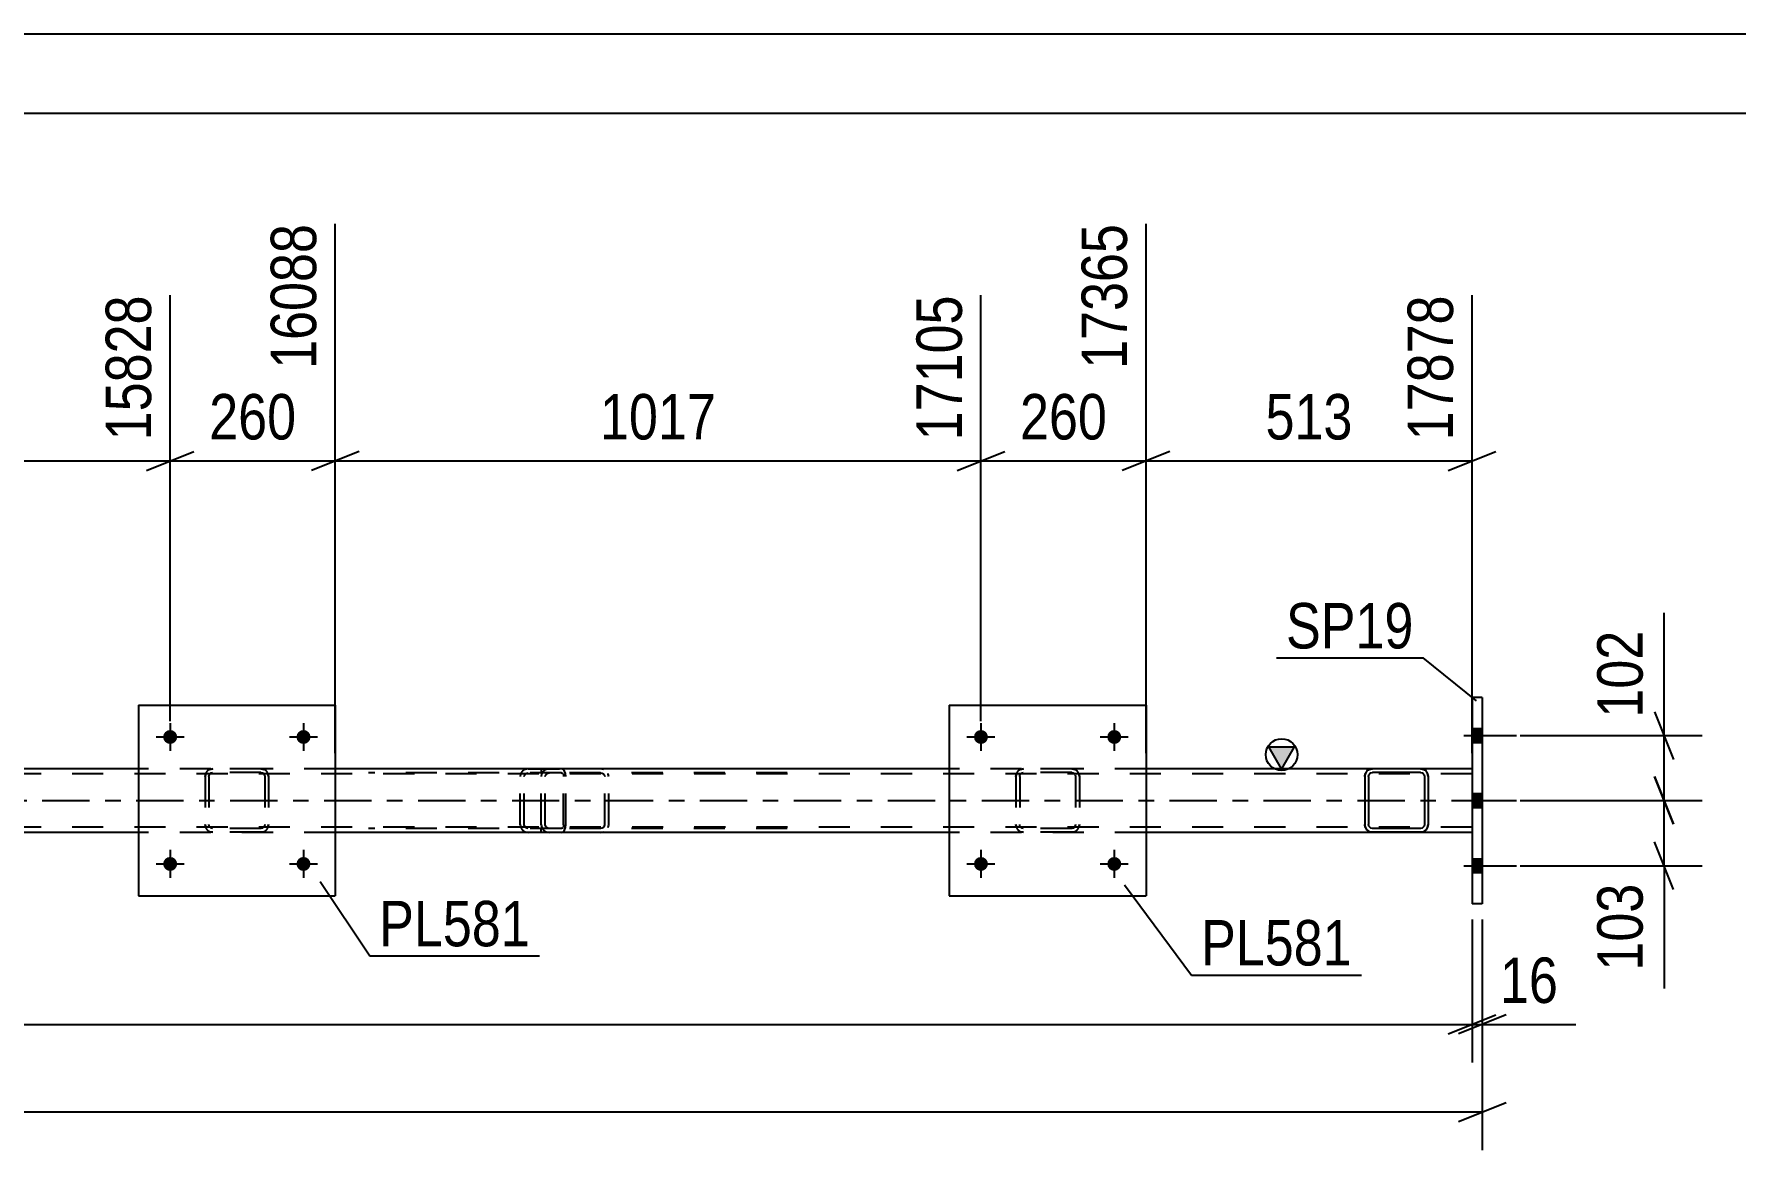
# Model space of a CAD drawing. Header units: millimetres. Extents: x 0 to 841, y 0 to 594.
# Drawn here: x 674.3 to 781.5, y 523.7 to 594 of the extents above; entities that cross this region are included whole.
import ezdxf

# ---------------------------------------------------------------- set-up
doc = ezdxf.new("R2010")
doc.units = ezdxf.units.MM
doc.linetypes.add('DXK_LINE_DOT2', pattern=[3.9198, 1.9599, -1.9599])
doc.linetypes.add('DXK_LINE_DOT3', pattern=[5.9187, 2.979, -0.9799, 0.9799, -0.9799])
doc.styles.add('Arial Narrow', font='ARIALN.TTF', dxfattribs={"height": 0.2})

# ---------------------------------------------------------------- blocks, each defined once
blk = doc.blocks.new('Unknown-303386140-1133')
at = {"color": 5, "linetype": 'Continuous'}
for p, q in [((841, 594), (0, 594)), ((836, 589), (5, 589))]:
    blk.add_line(p, q, dxfattribs=at)
blk = doc.blocks.new('Part-303386140-7383 - 4491')
at = {"color": 2, "linetype": 'Continuous'}
for p, q in [((731.94, 551.7), (731.94, 539.7)), ((731.94, 551.7), (744.34, 551.7)), ((744.34, 551.7), (744.34, 539.7)), ((731.94, 539.7), (744.34, 539.7))]:
    blk.add_line(p, q, dxfattribs=at)
blk = doc.blocks.new('Bolt-303386140-4571 - 4491')
at = {"linetype": 'Continuous'}
for points in [[(765.52, 549.35), (765.52, 550.23), (764.88, 550.23), (764.88, 549.35)], [(765.52, 549.35), (765.52, 550.23), (764.88, 550.23), (764.88, 549.35)], [(765.52, 549.35), (765.52, 550.23), (764.88, 550.23), (764.88, 549.35)], [(765.52, 545.25), (765.52, 546.13), (764.88, 546.13), (764.88, 545.25)], [(765.52, 545.25), (765.52, 546.13), (764.88, 546.13), (764.88, 545.25)], [(765.52, 541.15), (765.52, 542.03), (764.88, 542.03), (764.88, 541.15)], [(765.52, 541.15), (765.52, 542.03), (764.88, 542.03), (764.88, 541.15)], [(765.52, 541.15), (765.52, 542.03), (764.88, 542.03), (764.88, 541.15)]]:
    blk.add_hatch(color=1, dxfattribs=at).paths.add_polyline_path(points)
at = {"color": 1, "linetype": 'Continuous'}
for p, q in [((764.88, 550.23), (765.52, 550.23)), ((764.88, 550.23), (765.52, 550.23)), ((764.88, 550.23), (765.52, 550.23)), ((764.36, 549.79), (767.68, 549.79)), ((764.36, 549.79), (767.68, 549.79)), ((764.36, 549.79), (767.68, 549.79)), ((764.88, 549.35), (765.52, 549.35)), ((764.88, 549.35), (765.52, 549.35)), ((764.88, 549.35), (765.52, 549.35)), ((764.88, 546.13), (765.52, 546.13)), ((764.88, 546.13), (765.52, 546.13)), ((764.36, 545.69), (767.68, 545.69)), ((764.36, 545.69), (767.68, 545.69)), ((764.88, 545.25), (765.52, 545.25)), ((764.88, 545.25), (765.52, 545.25)), ((764.36, 541.59), (767.68, 541.59)), ((764.36, 541.59), (767.68, 541.59)), ((764.36, 541.59), (767.68, 541.59)), ((764.88, 542.03), (765.52, 542.03)), ((764.88, 542.03), (765.52, 542.03)), ((764.88, 542.03), (765.52, 542.03)), ((764.88, 541.15), (765.52, 541.15)), ((764.88, 541.15), (765.52, 541.15)), ((764.88, 541.15), (765.52, 541.15))]:
    blk.add_line(p, q, dxfattribs=at)
blk = doc.blocks.new('Part-303386140-7380 - 4491')
at = {"color": 7, "linetype": 'DXK_LINE_DOT2'}
for p, q in [((685.06, 547.22), (685.1, 547.4)), ((685.1, 547.4), (685.06, 547.22)), ((685.06, 547.22), (685.06, 544.18)), ((685.3, 547.22), (685.32, 547.31)), ((685.3, 547.22), (685.3, 544.18)), ((685.32, 547.31), (685.37, 547.39)), ((685.36, 547.66), (685.54, 547.7)), ((685.54, 547.7), (685.36, 547.66)), ((685.37, 547.39), (685.45, 547.44)), ((685.45, 547.44), (685.54, 547.46)), ((688.58, 547.7), (685.54, 547.7)), ((688.58, 547.46), (685.54, 547.46)), ((688.58, 547.7), (688.76, 547.66)), ((688.76, 547.66), (688.58, 547.7)), ((688.58, 547.46), (688.67, 547.44)), ((688.67, 547.44), (688.75, 547.39)), ((688.75, 547.39), (688.8, 547.31)), ((688.8, 547.31), (688.82, 547.22)), ((688.82, 547.22), (688.82, 544.18)), ((689.02, 547.4), (689.06, 547.22)), ((689.06, 547.22), (689.02, 547.4)), ((689.06, 547.22), (689.06, 544.18)), ((685.1, 543.99), (685.06, 544.18)), ((685.06, 544.18), (685.1, 543.99)), ((685.32, 544.08), (685.3, 544.18)), ((685.37, 544.01), (685.32, 544.08)), ((685.54, 543.7), (685.36, 543.73)), ((685.36, 543.73), (685.54, 543.7)), ((685.45, 543.95), (685.37, 544.01)), ((685.54, 543.94), (685.45, 543.95)), ((688.58, 543.94), (685.54, 543.94)), ((688.58, 543.7), (685.54, 543.7)), ((688.67, 543.95), (688.58, 543.94)), ((688.76, 543.73), (688.58, 543.7)), ((688.58, 543.7), (688.76, 543.73)), ((688.75, 544.01), (688.67, 543.95)), ((688.8, 544.08), (688.75, 544.01)), ((688.82, 544.18), (688.8, 544.08)), ((689.06, 544.18), (689.02, 543.99)), ((689.02, 543.99), (689.06, 544.18))]:
    blk.add_line(p, q, dxfattribs=at)
at = {"color": 7, "linetype": 'DXK_LINE_DOT3'}
blk.add_line((687.06, 545.7), (687.06, 545.7), dxfattribs=at)
at = {"color": 7, "linetype": 'DXK_LINE_DOT2'}
for centre, start, end in [((685.54, 547.22), 112.5, 157.5), ((685.54, 547.22), 112.5, 157.5), ((688.58, 547.22), 22.5, 67.5), ((688.58, 547.22), 22.5, 67.5), ((685.54, 544.18), 202.5, 247.5), ((685.54, 544.18), 202.5, 247.5), ((688.58, 544.18), 292.5, 337.5), ((688.58, 544.18), 292.5, 337.5)]:
    blk.add_arc(centre, 0.48, start, end, dxfattribs=at)
blk = doc.blocks.new('Part-303386140-4511 - 4491')
at = {"color": 2, "linetype": 'Continuous'}
for p, q in [((765.52, 552.19), (764.88, 552.19)), ((764.88, 552.19), (764.88, 539.19)), ((765.52, 552.19), (765.52, 539.19)), ((765.52, 539.19), (764.88, 539.19))]:
    blk.add_line(p, q, dxfattribs=at)
blk = doc.blocks.new('Part-303386140-4578 - 4491')
at = {"linetype": 'Continuous'}
blk.add_hatch(color=2, dxfattribs=at).paths.add_polyline_path([(752.88, 547.69), (752.08, 549.09), (753.68, 549.09)])
at = {"color": 2, "linetype": 'Continuous'}
for p, q in [((752.88, 547.69), (752.08, 549.09)), ((752.08, 549.09), (753.68, 549.09)), ((753.68, 549.09), (752.88, 547.69)), ((680.86, 547.69), (642.18, 547.69)), ((731.94, 547.69), (693.26, 547.69)), ((758.58, 547.69), (744.34, 547.69)), ((764.88, 547.69), (761.66, 547.69)), ((680.86, 543.69), (642.18, 543.69)), ((731.94, 543.69), (693.26, 543.69)), ((764.88, 543.69), (744.34, 543.69))]:
    blk.add_line(p, q, dxfattribs=at)
at = {"color": 7, "linetype": 'DXK_LINE_DOT2'}
for p, q in [((764.88, 547.37), (100.69, 547.37)), ((693.26, 547.69), (680.86, 547.69)), ((744.34, 547.69), (731.94, 547.69)), ((761.66, 547.69), (758.58, 547.69)), ((764.88, 547.69), (764.88, 543.69)), ((764.88, 544.01), (100.69, 544.01)), ((693.26, 543.69), (680.86, 543.69)), ((744.34, 543.69), (731.94, 543.69))]:
    blk.add_line(p, q, dxfattribs=at)
at = {"color": 7, "linetype": 'DXK_LINE_DOT3'}
blk.add_line((100.69, 545.69), (764.88, 545.69), dxfattribs=at)
at = {"color": 2, "linetype": 'Continuous'}
blk.add_circle((752.88, 548.59), 1, dxfattribs=at)
blk = doc.blocks.new('Bolt-303386140-7410 - 4491')
at = {"linetype": 'Continuous'}
for points in [[(683.3, 549.7, -1), (682.42, 549.7, -1)], [(691.7, 549.7, -1), (690.82, 549.7, -1)]]:
    blk.add_hatch(color=1, dxfattribs=at).paths.add_polyline_path(points)
at = {"color": 1, "linetype": 'Continuous'}
for p, q in [((682.86, 550.58), (682.86, 548.82)), ((691.26, 550.58), (691.26, 548.82)), ((681.98, 549.7), (683.74, 549.7)), ((690.38, 549.7), (692.14, 549.7))]:
    blk.add_line(p, q, dxfattribs=at)
blk = doc.blocks.new('Part-303386140-4525 - 4491')
at = {"color": 7, "linetype": 'DXK_LINE_DOT2'}
for p, q in [((707.51, 547.69), (695.35, 547.69)), ((707.51, 547.45), (695.35, 547.45)), ((704.94, 547.35), (704.92, 547.21)), ((704.92, 544.17), (704.92, 547.21)), ((704.95, 547.4), (704.94, 547.35)), ((705.17, 547.21), (705.19, 547.3)), ((705.17, 544.17), (705.17, 547.21)), ((705.19, 547.3), (705.24, 547.38)), ((705.42, 547.69), (705.23, 547.66)), ((705.24, 547.38), (705.32, 547.43)), ((705.32, 547.43), (705.42, 547.45)), ((705.42, 547.69), (707.51, 547.69)), ((707.51, 547.45), (705.42, 547.45)), ((706.23, 547.69), (706.23, 547.45)), ((707.61, 547.66), (707.51, 547.69)), ((707.51, 547.45), (707.56, 547.43)), ((707.56, 547.43), (707.61, 547.38)), ((707.7, 547.55), (707.61, 547.66)), ((707.61, 547.38), (707.64, 547.3)), ((707.64, 547.3), (707.65, 547.21)), ((707.65, 544.17), (707.65, 547.21)), ((707.76, 547.4), (707.7, 547.55)), ((707.78, 547.21), (707.76, 547.4)), ((707.78, 544.17), (707.78, 547.21)), ((707.51, 543.93), (695.35, 543.93)), ((707.51, 543.69), (695.35, 543.69)), ((704.92, 544.17), (704.93, 544.11)), ((704.93, 544.11), (704.95, 543.99)), ((705.18, 544.11), (705.17, 544.17)), ((705.19, 544.08), (705.18, 544.11)), ((705.24, 544), (705.19, 544.08)), ((705.23, 543.73), (705.42, 543.69)), ((705.32, 543.95), (705.24, 544)), ((705.42, 543.93), (705.32, 543.95)), ((707.51, 543.69), (705.42, 543.69)), ((706.23, 543.69), (706.23, 543.93)), ((707.56, 543.95), (707.51, 543.93)), ((707.51, 543.69), (707.61, 543.73)), ((707.61, 544), (707.56, 543.95)), ((707.64, 544.08), (707.61, 544)), ((707.61, 543.73), (707.7, 543.83)), ((707.65, 544.17), (707.64, 544.08)), ((707.7, 543.83), (707.76, 543.99)), ((707.76, 543.99), (707.78, 544.17))]:
    blk.add_line(p, q, dxfattribs=at)
for centre, start, end in [((705.4, 547.2), 111.1941, 156.1506), ((705.4, 544.19), 203.8494, 248.8059)]:
    blk.add_arc(centre, 0.492, start, end, dxfattribs=at)
blk = doc.blocks.new('Bolt-303386140-7409 - 4491')
at = {"linetype": 'Continuous'}
for points in [[(683.3, 541.7, -1), (682.42, 541.7, -1)], [(691.7, 541.7, -1), (690.82, 541.7, -1)]]:
    blk.add_hatch(color=1, dxfattribs=at).paths.add_polyline_path(points)
at = {"color": 1, "linetype": 'Continuous'}
for p, q in [((682.86, 542.58), (682.86, 540.82)), ((691.26, 542.58), (691.26, 540.82)), ((681.98, 541.7), (683.74, 541.7)), ((690.38, 541.7), (692.14, 541.7))]:
    blk.add_line(p, q, dxfattribs=at)
blk = doc.blocks.new('Part-303386140-4527 - 4491')
at = {"color": 7, "linetype": 'DXK_LINE_DOT2'}
for p, q in [((706.26, 547.35), (706.23, 547.21)), ((706.23, 544.17), (706.23, 547.21)), ((706.27, 547.4), (706.26, 547.35)), ((706.49, 547.21), (706.51, 547.3)), ((706.49, 544.17), (706.49, 547.21)), ((706.51, 547.3), (706.56, 547.38)), ((706.75, 547.69), (706.55, 547.66)), ((706.56, 547.38), (706.65, 547.43)), ((706.65, 547.43), (706.75, 547.45)), ((721.73, 547.69), (706.75, 547.69)), ((721.73, 547.45), (706.75, 547.45)), ((710.18, 547.66), (709.98, 547.69)), ((709.98, 547.45), (710.08, 547.43)), ((710.08, 547.43), (710.16, 547.38)), ((710.16, 547.38), (710.22, 547.3)), ((710.22, 547.3), (710.24, 547.21)), ((710.24, 544.17), (710.24, 547.21)), ((710.46, 547.35), (710.45, 547.4)), ((710.49, 547.21), (710.46, 547.35)), ((710.49, 544.17), (710.49, 547.21)), ((706.23, 544.17), (706.25, 544.11)), ((706.25, 544.11), (706.27, 543.99)), ((706.5, 544.11), (706.49, 544.17)), ((706.51, 544.08), (706.5, 544.11)), ((706.56, 544), (706.51, 544.08)), ((706.55, 543.73), (706.75, 543.69)), ((706.65, 543.95), (706.56, 544)), ((706.75, 543.93), (706.65, 543.95)), ((721.73, 543.93), (706.75, 543.93)), ((721.73, 543.69), (706.75, 543.69)), ((710.08, 543.95), (709.98, 543.93)), ((709.98, 543.69), (710.18, 543.73)), ((710.16, 544), (710.08, 543.95)), ((710.22, 544.08), (710.16, 544)), ((710.22, 544.11), (710.24, 544.17)), ((710.22, 544.08), (710.22, 544.11)), ((710.45, 543.99), (710.48, 544.11)), ((710.48, 544.11), (710.49, 544.17))]:
    blk.add_line(p, q, dxfattribs=at)
for centre, start, end in [((706.73, 547.19), 110.7584, 155.6801), ((706.73, 544.19), 204.32, 249.2417)]:
    blk.add_arc(centre, 0.496, start, end, dxfattribs=at)
blk = doc.blocks.new('Part-303386140-7381 - 4491')
at = {"color": 2, "linetype": 'Continuous'}
for p, q in [((680.86, 551.7), (680.86, 539.7)), ((680.86, 551.7), (693.26, 551.7)), ((693.26, 551.7), (693.26, 539.7)), ((680.86, 539.7), (693.26, 539.7))]:
    blk.add_line(p, q, dxfattribs=at)
blk = doc.blocks.new('Part-303386140-7382 - 4491')
at = {"color": 7, "linetype": 'DXK_LINE_DOT2'}
for p, q in [((736.14, 547.22), (736.18, 547.4)), ((736.18, 547.4), (736.14, 547.22)), ((736.14, 547.22), (736.14, 544.18)), ((736.38, 547.22), (736.4, 547.31)), ((736.38, 547.22), (736.38, 544.18)), ((736.4, 547.31), (736.45, 547.39)), ((736.44, 547.66), (736.62, 547.7)), ((736.62, 547.7), (736.44, 547.66)), ((736.45, 547.39), (736.53, 547.44)), ((736.53, 547.44), (736.62, 547.46)), ((739.66, 547.7), (736.62, 547.7)), ((739.66, 547.46), (736.62, 547.46)), ((739.66, 547.7), (739.85, 547.66)), ((739.85, 547.66), (739.66, 547.7)), ((739.66, 547.46), (739.75, 547.44)), ((739.75, 547.44), (739.83, 547.39)), ((739.83, 547.39), (739.88, 547.31)), ((739.88, 547.31), (739.9, 547.22)), ((739.9, 547.22), (739.9, 544.18)), ((740.1, 547.4), (740.14, 547.22)), ((740.14, 547.22), (740.1, 547.4)), ((740.14, 547.22), (740.14, 544.18)), ((736.18, 543.99), (736.14, 544.18)), ((736.14, 544.18), (736.18, 543.99)), ((736.4, 544.08), (736.38, 544.18)), ((736.45, 544.01), (736.4, 544.08)), ((736.62, 543.7), (736.44, 543.73)), ((736.44, 543.73), (736.62, 543.7)), ((736.53, 543.95), (736.45, 544.01)), ((736.62, 543.94), (736.53, 543.95)), ((739.66, 543.94), (736.62, 543.94)), ((739.66, 543.7), (736.62, 543.7)), ((739.75, 543.95), (739.66, 543.94)), ((739.85, 543.73), (739.66, 543.7)), ((739.66, 543.7), (739.85, 543.73)), ((739.83, 544.01), (739.75, 543.95)), ((739.88, 544.08), (739.83, 544.01)), ((739.9, 544.18), (739.88, 544.08)), ((740.14, 544.18), (740.1, 543.99)), ((740.1, 543.99), (740.14, 544.18))]:
    blk.add_line(p, q, dxfattribs=at)
at = {"color": 7, "linetype": 'DXK_LINE_DOT3'}
blk.add_line((738.14, 545.7), (738.14, 545.7), dxfattribs=at)
at = {"color": 7, "linetype": 'DXK_LINE_DOT2'}
for centre, start, end in [((736.62, 547.22), 112.5, 157.5), ((736.62, 547.22), 112.5, 157.5), ((739.66, 547.22), 22.5, 67.5), ((739.66, 547.22), 22.5, 67.5), ((736.62, 544.18), 202.5, 247.5), ((736.62, 544.18), 202.5, 247.5), ((739.66, 544.18), 292.5, 337.5), ((739.66, 544.18), 292.5, 337.5)]:
    blk.add_arc(centre, 0.48, start, end, dxfattribs=at)
blk = doc.blocks.new('Part-303386140-7384 - 4491')
at = {"color": 2, "linetype": 'Continuous'}
for p, q in [((758.15, 547.4), (758.12, 547.22)), ((758.12, 547.22), (758.12, 544.18)), ((758.36, 547.22), (758.38, 547.31)), ((758.36, 547.22), (758.36, 544.18)), ((758.38, 547.31), (758.43, 547.39)), ((758.6, 547.7), (758.41, 547.66)), ((758.43, 547.39), (758.51, 547.44)), ((758.51, 547.44), (758.6, 547.46)), ((761.64, 547.7), (758.6, 547.7)), ((761.64, 547.46), (758.6, 547.46)), ((761.82, 547.66), (761.64, 547.7)), ((761.64, 547.46), (761.73, 547.44)), ((761.73, 547.44), (761.81, 547.39)), ((761.81, 547.39), (761.86, 547.31)), ((761.86, 547.31), (761.88, 547.22)), ((761.88, 547.22), (761.88, 544.18)), ((762.12, 547.22), (762.08, 547.4)), ((762.12, 547.22), (762.12, 544.18)), ((758.12, 544.18), (758.15, 543.99)), ((758.38, 544.08), (758.36, 544.18)), ((758.43, 544.01), (758.38, 544.08)), ((758.41, 543.73), (758.6, 543.7)), ((758.51, 543.95), (758.43, 544.01)), ((758.6, 543.94), (758.51, 543.95)), ((761.64, 543.94), (758.6, 543.94)), ((761.64, 543.7), (758.6, 543.7)), ((761.73, 543.95), (761.64, 543.94)), ((761.64, 543.7), (761.82, 543.73)), ((761.81, 544.01), (761.73, 543.95)), ((761.86, 544.08), (761.81, 544.01)), ((761.88, 544.18), (761.86, 544.08)), ((762.08, 543.99), (762.12, 544.18))]:
    blk.add_line(p, q, dxfattribs=at)
at = {"color": 7, "linetype": 'DXK_LINE_DOT2'}
for p, q in [((758.12, 547.22), (758.15, 547.4)), ((758.41, 547.66), (758.6, 547.7)), ((761.64, 547.7), (761.82, 547.66)), ((762.08, 547.4), (762.12, 547.22)), ((758.15, 543.99), (758.12, 544.18)), ((758.6, 543.7), (758.41, 543.73)), ((761.82, 543.73), (761.64, 543.7)), ((762.12, 544.18), (762.08, 543.99))]:
    blk.add_line(p, q, dxfattribs=at)
at = {"color": 2, "linetype": 'Continuous'}
for centre, start, end in [((758.6, 547.22), 112.5, 157.5), ((761.64, 547.22), 22.5, 67.5), ((758.6, 544.18), 202.5, 247.5), ((761.64, 544.18), 292.5, 337.5)]:
    blk.add_arc(centre, 0.48, start, end, dxfattribs=at)
at = {"color": 7, "linetype": 'DXK_LINE_DOT2'}
for centre, start, end in [((758.6, 547.22), 112.5, 157.5), ((761.64, 547.22), 22.5, 67.5), ((758.6, 544.18), 202.5, 247.5), ((761.64, 544.18), 292.5, 337.5)]:
    blk.add_arc(centre, 0.48, start, end, dxfattribs=at)
blk = doc.blocks.new('Bolt-303386140-7411 - 4491')
at = {"linetype": 'Continuous'}
for points in [[(734.38, 541.7, -1), (733.5, 541.7, -1)], [(742.78, 541.7, -1), (741.9, 541.7, -1)]]:
    blk.add_hatch(color=1, dxfattribs=at).paths.add_polyline_path(points)
at = {"color": 1, "linetype": 'Continuous'}
for p, q in [((733.94, 542.58), (733.94, 540.82)), ((742.34, 542.58), (742.34, 540.82)), ((733.06, 541.7), (734.82, 541.7)), ((741.46, 541.7), (743.22, 541.7))]:
    blk.add_line(p, q, dxfattribs=at)
blk = doc.blocks.new('Bolt-303386140-7412 - 4491')
at = {"linetype": 'Continuous'}
for points in [[(734.38, 549.7, -1), (733.5, 549.7, -1)], [(742.78, 549.7, -1), (741.9, 549.7, -1)]]:
    blk.add_hatch(color=1, dxfattribs=at).paths.add_polyline_path(points)
at = {"color": 1, "linetype": 'Continuous'}
for p, q in [((733.94, 550.58), (733.94, 548.82)), ((742.34, 550.58), (742.34, 548.82)), ((733.06, 549.7), (734.82, 549.7)), ((741.46, 549.7), (743.22, 549.7))]:
    blk.add_line(p, q, dxfattribs=at)
blk = doc.blocks.new('StraightDimension-303386140-23574 - 4491')
at = {"color": 7, "linetype": 'Continuous'}
for p, q in [((765.52, 538.19), (765.52, 523.67)), ((764.02, 525.47), (767.02, 526.67)), ((59.81, 526.07), (765.52, 526.07))]:
    blk.add_line(p, q, dxfattribs=at)
blk = doc.blocks.new('StraightDimension-303386140-4658 - 4491')
at = {"color": 7, "linetype": 'Continuous'}
for p, q in [((764.88, 538.19), (764.88, 529.19)), ((763.38, 530.99), (766.38, 532.19)), ((60.45, 531.59), (764.88, 531.59))]:
    blk.add_line(p, q, dxfattribs=at)
blk = doc.blocks.new('StraightDimension-303386140-4668 - 4491')
at = {"color": 7, "linetype": 'Continuous'}
for p, q in [((764.88, 538.19), (764.88, 529.19)), ((765.52, 538.19), (765.52, 529.19)), ((763.38, 530.99), (766.38, 532.19)), ((767.02, 532.19), (764.02, 530.99)), ((764.88, 531.59), (765.52, 531.59)), ((765.52, 531.59), (771.42, 531.59)), ((765.52, 531.59), (771.42, 531.59))]:
    blk.add_line(p, q, dxfattribs=at)
at = {"color": 0}
blk.add_wipeout([(770.9, 532.34), (770.9, 536.54), (766.04, 536.54), (766.04, 532.34)], dxfattribs=at)
at = {"color": 3, "style": 'Arial Narrow'}
blk.add_text('16', height=2.863, dxfattribs=at).set_placement((766.64, 532.94))
blk = doc.blocks.new('StraightDimension-303386140-20555 - 4491')
at = {"color": 7, "linetype": 'Continuous'}
for p, q in [((744.34, 548.69), (744.34, 582.04)), ((764.88, 548.69), (764.88, 577.54)), ((745.84, 567.7), (742.84, 566.5)), ((763.38, 566.5), (766.38, 567.7)), ((744.34, 567.1), (764.88, 567.1))]:
    blk.add_line(p, q, dxfattribs=at)
at = {"color": 0}
blk.add_wipeout([(757.95, 567.85), (757.95, 572.05), (751.27, 572.05), (751.27, 567.85)], dxfattribs=at)
at = {"color": 3, "style": 'Arial Narrow'}
blk.add_text('513', height=2.863, dxfattribs=at).set_placement((751.87, 568.45))
at = {"color": 0, "linetype": 'Continuous'}
blk.add_wipeout([(764.28, 578.14), (760.08, 578.14), (760.08, 567.8), (764.28, 567.8)], dxfattribs=at)
at = {"color": 3, "linetype": 'Continuous', "style": 'Arial Narrow'}
blk.add_text('17878', height=2.863, rotation=90.0002, dxfattribs=at).set_placement((763.68, 568.4))
blk = doc.blocks.new('StraightDimension-303386140-20556 - 4491')
at = {"color": 7, "linetype": 'Continuous'}
for p, q in [((744.34, 548.69), (744.34, 582.04)), ((733.94, 550.7), (733.94, 577.54)), ((732.44, 566.5), (735.44, 567.7)), ((745.84, 567.7), (742.84, 566.5)), ((733.94, 567.1), (744.34, 567.1))]:
    blk.add_line(p, q, dxfattribs=at)
at = {"color": 0}
blk.add_wipeout([(742.48, 567.85), (742.48, 572.05), (735.8, 572.05), (735.8, 567.85)], dxfattribs=at)
at = {"color": 3, "style": 'Arial Narrow'}
blk.add_text('260', height=2.863, dxfattribs=at).set_placement((736.4, 568.45))
at = {"color": 0, "linetype": 'Continuous'}
blk.add_wipeout([(743.74, 582.64), (739.54, 582.64), (739.54, 572.3), (743.74, 572.3)], dxfattribs=at)
at = {"color": 3, "linetype": 'Continuous', "style": 'Arial Narrow'}
blk.add_text('17365', height=2.863, rotation=90.0002, dxfattribs=at).set_placement((743.14, 572.9))
blk = doc.blocks.new('StraightDimension-303386140-20557 - 4491')
at = {"color": 7, "linetype": 'Continuous'}
for p, q in [((693.26, 548.69), (693.26, 582.04)), ((733.94, 550.7), (733.94, 577.54)), ((694.76, 567.7), (691.76, 566.5)), ((732.44, 566.5), (735.44, 567.7)), ((693.26, 567.1), (733.94, 567.1))]:
    blk.add_line(p, q, dxfattribs=at)
at = {"color": 0}
blk.add_wipeout([(717.86, 567.85), (717.86, 572.05), (709.34, 572.05), (709.34, 567.85)], dxfattribs=at)
at = {"color": 3, "style": 'Arial Narrow'}
blk.add_text('1017', height=2.863, dxfattribs=at).set_placement((709.94, 568.45))
at = {"color": 0, "linetype": 'Continuous'}
blk.add_wipeout([(733.34, 578.14), (729.14, 578.14), (729.14, 567.8), (733.34, 567.8)], dxfattribs=at)
at = {"color": 3, "linetype": 'Continuous', "style": 'Arial Narrow'}
blk.add_text('17105', height=2.863, rotation=90.0002, dxfattribs=at).set_placement((732.74, 568.4))
blk = doc.blocks.new('StraightDimension-303386140-20558 - 4491')
at = {"color": 7, "linetype": 'Continuous'}
for p, q in [((693.26, 548.69), (693.26, 582.04)), ((682.86, 550.7), (682.86, 577.54)), ((681.36, 566.5), (684.36, 567.7)), ((694.76, 567.7), (691.76, 566.5)), ((682.86, 567.1), (693.26, 567.1))]:
    blk.add_line(p, q, dxfattribs=at)
at = {"color": 0}
blk.add_wipeout([(691.4, 567.85), (691.4, 572.05), (684.72, 572.05), (684.72, 567.85)], dxfattribs=at)
at = {"color": 3, "style": 'Arial Narrow'}
blk.add_text('260', height=2.863, dxfattribs=at).set_placement((685.32, 568.45))
at = {"color": 0, "linetype": 'Continuous'}
blk.add_wipeout([(692.66, 582.64), (688.46, 582.64), (688.46, 572.3), (692.66, 572.3)], dxfattribs=at)
at = {"color": 3, "linetype": 'Continuous', "style": 'Arial Narrow'}
blk.add_text('16088', height=2.863, rotation=90.0002, dxfattribs=at).set_placement((692.06, 572.9))
blk = doc.blocks.new('StraightDimension-303386140-20559 - 4491')
at = {"color": 7, "linetype": 'Continuous'}
for p, q in [((642.18, 548.69), (642.18, 582.04)), ((682.86, 550.7), (682.86, 577.54)), ((643.68, 567.7), (640.68, 566.5)), ((681.36, 566.5), (684.36, 567.7)), ((642.18, 567.1), (682.86, 567.1))]:
    blk.add_line(p, q, dxfattribs=at)
at = {"color": 0}
blk.add_wipeout([(666.78, 567.85), (666.78, 572.05), (658.26, 572.05), (658.26, 567.85)], dxfattribs=at)
at = {"color": 3, "style": 'Arial Narrow'}
blk.add_text('1017', height=2.863, dxfattribs=at).set_placement((658.86, 568.45))
at = {"color": 0, "linetype": 'Continuous'}
blk.add_wipeout([(682.26, 578.14), (678.06, 578.14), (678.06, 567.8), (682.26, 567.8)], dxfattribs=at)
at = {"color": 3, "linetype": 'Continuous', "style": 'Arial Narrow'}
blk.add_text('15828', height=2.863, rotation=90.0002, dxfattribs=at).set_placement((681.66, 568.4))
blk = doc.blocks.new('StraightDimension-303386140-24062 - 4491')
at = {"color": 7, "linetype": 'Continuous'}
for p, q in [((776.98, 549.79), (776.98, 557.53)), ((776.98, 549.79), (776.98, 557.53)), ((776.38, 551.29), (777.58, 548.29)), ((767.92, 549.79), (779.38, 549.79)), ((776.98, 545.7), (776.98, 549.79)), ((777.58, 544.2), (776.38, 547.2)), ((767.92, 545.7), (779.38, 545.7))]:
    blk.add_line(p, q, dxfattribs=at)
at = {"color": 0}
blk.add_wipeout([(776.23, 557), (772.03, 557), (772.03, 550.32), (776.23, 550.32)], dxfattribs=at)
at = {"color": 3, "style": 'Arial Narrow'}
blk.add_text('102', height=2.863, rotation=90.0002, dxfattribs=at).set_placement((775.63, 550.92))
blk = doc.blocks.new('StraightDimension-303386140-24063 - 4491')
at = {"color": 7, "linetype": 'Continuous'}
for p, q in [((776.38, 547.2), (777.58, 544.2)), ((767.92, 545.7), (779.38, 545.7)), ((776.98, 541.59), (776.98, 545.7)), ((777.58, 540.09), (776.38, 543.09)), ((767.92, 541.59), (779.38, 541.59)), ((776.98, 541.59), (776.98, 533.86)), ((776.98, 541.59), (776.98, 533.86))]:
    blk.add_line(p, q, dxfattribs=at)
at = {"color": 0}
blk.add_wipeout([(776.23, 541.07), (772.03, 541.07), (772.03, 534.38), (776.23, 534.38)], dxfattribs=at)
at = {"color": 3, "style": 'Arial Narrow'}
blk.add_text('103', height=2.863, rotation=90.0002, dxfattribs=at).set_placement((775.63, 534.98))
blk = doc.blocks.new('Mark-303386140-4507 - 4491')
at = {"color": 30, "linetype": 'Continuous'}
for p in [(752.56, 554.68), (765.16, 551.97)]:
    blk.add_line(p, (761.8, 554.68), dxfattribs=at)
at = {"color": 0}
blk.add_wipeout([(761.2, 555.28), (761.2, 558.28), (753.16, 558.28), (753.16, 555.28)], dxfattribs=at)
blk.add_wipeout([(761.2, 555.28), (761.2, 558.28), (753.16, 558.28), (753.16, 555.28)], dxfattribs=at)
at = {"color": 3, "style": 'Arial Narrow'}
blk.add_text('SP19', height=2.863, dxfattribs=at).set_placement((753.16, 555.28))
blk = doc.blocks.new('Mark-303386140-12039 - 4491')
at = {"color": 30, "linetype": 'Continuous'}
for p, q in [((692.3, 540.59), (695.43, 535.91)), ((695.43, 535.91), (706.13, 535.91))]:
    blk.add_line(p, q, dxfattribs=at)
at = {"color": 0}
blk.add_wipeout([(705.53, 536.51), (705.53, 539.51), (696.03, 539.51), (696.03, 536.51)], dxfattribs=at)
blk.add_wipeout([(705.53, 536.51), (705.53, 539.51), (696.03, 539.51), (696.03, 536.51)], dxfattribs=at)
at = {"color": 3, "style": 'Arial Narrow'}
blk.add_text('PL581', height=2.863, dxfattribs=at).set_placement((696.03, 536.51))
blk = doc.blocks.new('Mark-303386140-12042 - 4491')
at = {"color": 30, "linetype": 'Continuous'}
for p, q in [((742.98, 540.38), (747.21, 534.7)), ((747.21, 534.7), (757.92, 534.7))]:
    blk.add_line(p, q, dxfattribs=at)
at = {"color": 0}
blk.add_wipeout([(757.32, 535.3), (757.32, 538.3), (747.81, 538.3), (747.81, 535.3)], dxfattribs=at)
blk.add_wipeout([(757.32, 535.3), (757.32, 538.3), (747.81, 538.3), (747.81, 535.3)], dxfattribs=at)
at = {"color": 3, "style": 'Arial Narrow'}
blk.add_text('PL581', height=2.863, dxfattribs=at).set_placement((747.81, 535.3))

msp = doc.modelspace()

# ---------------------------------------------------------------- block references
for name in ['Unknown-303386140-1133', 'Part-303386140-7381 - 4491', 'Part-303386140-7383 - 4491', 'Part-303386140-4511 - 4491', 'Bolt-303386140-7410 - 4491', 'Bolt-303386140-7412 - 4491', 'Bolt-303386140-4571 - 4491', 'Part-303386140-4578 - 4491', 'Part-303386140-7380 - 4491', 'Part-303386140-4525 - 4491', 'Part-303386140-4527 - 4491', 'Part-303386140-7382 - 4491', 'Part-303386140-7384 - 4491', 'Bolt-303386140-7409 - 4491', 'Bolt-303386140-7411 - 4491']:
    msp.add_blockref(name, (0, 0))

# ---------------------------------------------------------------- next in the draw order: block references
for name in ['StraightDimension-303386140-20555 - 4491', 'StraightDimension-303386140-24062 - 4491', 'StraightDimension-303386140-23574 - 4491']:
    msp.add_blockref(name, (0, 0))

# ---------------------------------------------------------------- next in the draw order: block references
for name in ['StraightDimension-303386140-20556 - 4491', 'Mark-303386140-4507 - 4491', 'StraightDimension-303386140-4658 - 4491']:
    msp.add_blockref(name, (0, 0))

# ---------------------------------------------------------------- next in the draw order: block references
for name in ['StraightDimension-303386140-20557 - 4491', 'Mark-303386140-12039 - 4491', 'Mark-303386140-12042 - 4491', 'StraightDimension-303386140-4668 - 4491']:
    msp.add_blockref(name, (0, 0))

# ---------------------------------------------------------------- next in the draw order: block references
for name in ['StraightDimension-303386140-20558 - 4491', 'StraightDimension-303386140-24063 - 4491']:
    msp.add_blockref(name, (0, 0))

# ---------------------------------------------------------------- next in the draw order: block references
msp.add_blockref('StraightDimension-303386140-20559 - 4491', (0, 0))

doc.saveas('drawing.dxf')
